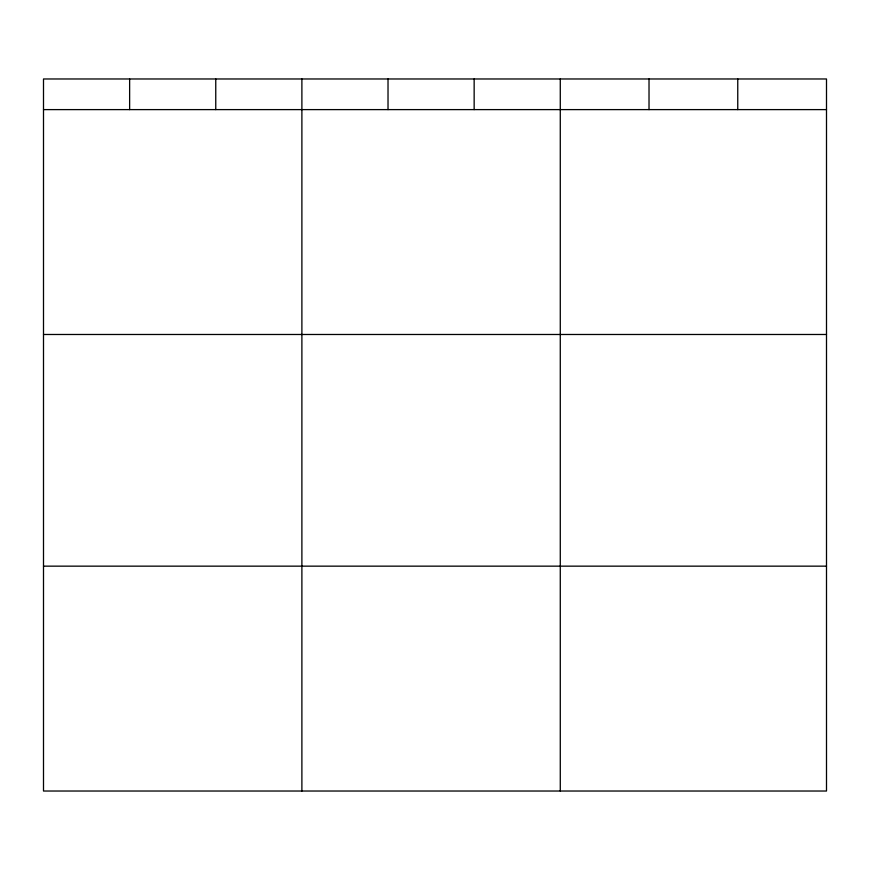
<?xml version="1.0" encoding="UTF-8"?>
<svg xmlns="http://www.w3.org/2000/svg" width="870" height="870" viewBox="0 0 870 870"><rect width="100%" height="100%" fill="white"/><g stroke="black" fill="none" stroke-linecap="round" stroke-linejoin="round"><path stroke-width="1.3" d="M826.5 334.482L826.5 78.974L43.5 78.974L43.5 791.026L826.5 791.026L826.5 334.482L43.5 334.482M43.5 109.609L826.5 109.609M43.5 566.153L826.5 566.153M737.76 78.974L737.76 109.609M649.02 78.974L649.02 109.609M560.28 78.974L560.28 791.026M474.15 78.974L474.15 109.609M388.02 78.974L388.02 109.609M301.89 78.974L301.89 791.026M215.76 78.974L215.76 109.609M129.63 78.974L129.63 109.609"/></g></svg>
